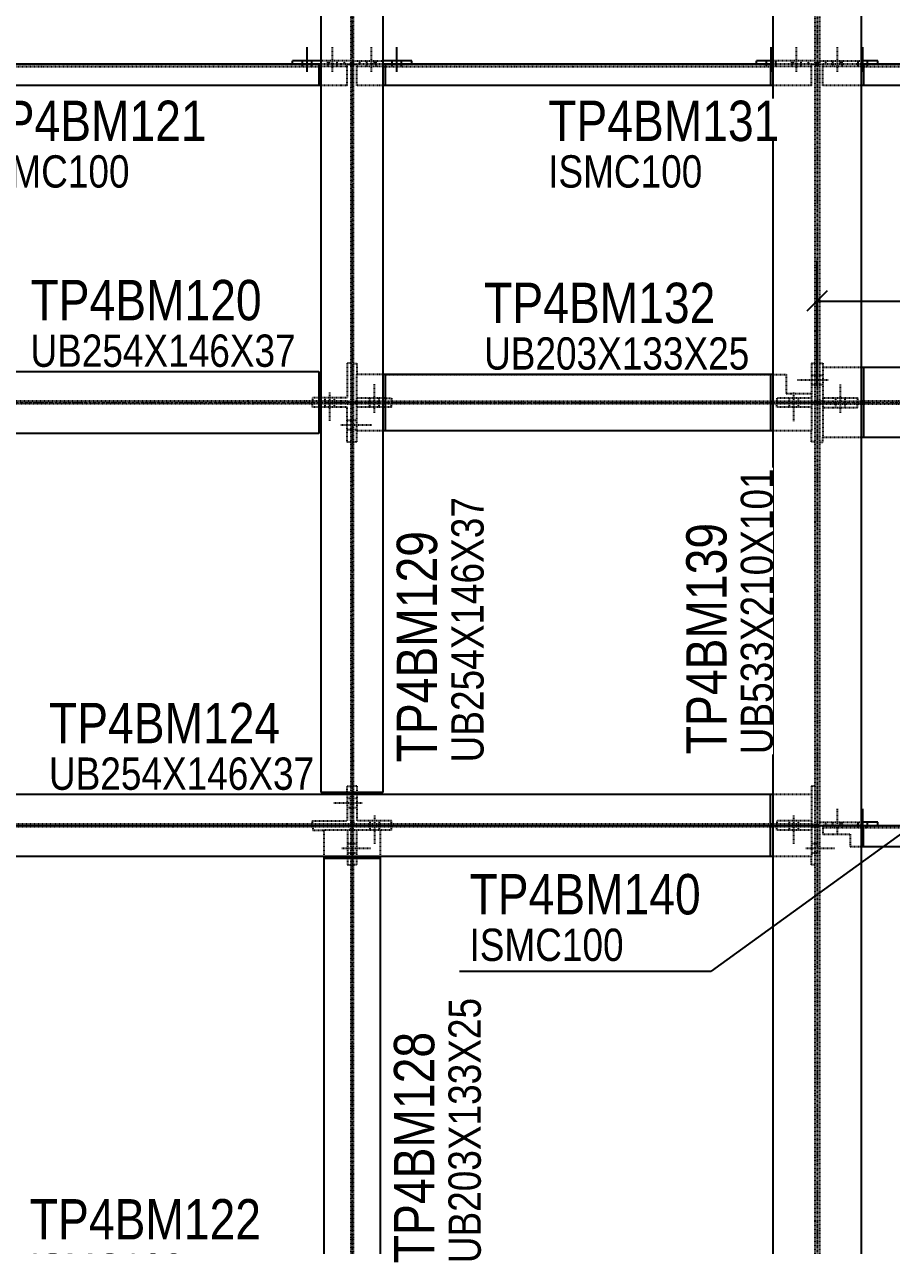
# Model space of a CAD drawing. Header units: millimetres. Extents: x 2102 to 21371, y 12217 to 26594.
# Drawn here: x 10057 to 12108, y 20328 to 23215 of the extents above; entities that cross this region are included whole.
import ezdxf

# ---------------------------------------------------------------- set-up
doc = ezdxf.new("R2010")
doc.units = ezdxf.units.MM
for name, pattern in [('CENTER', [12.7, 7.9375, -1.5875, 1.5875, -1.5875]), ('DXK_LINE_DOT2', [3.9198, 1.9599, -1.9599]), ('DXK_LINE_DOT5', [7.8785, 2.979, -0.9799, 0.9799, -0.9799, 0.9799, -0.9799])]:
    doc.linetypes.add(name, pattern=pattern)
for name, color, linetype in [('1', 7, 'Continuous'), ('2', 7, 'Continuous'), ('4', 7, 'Continuous'), ('6', 7, 'Continuous'), ('8', 7, 'Continuous')]:
    doc.layers.add(name, color=color, linetype=linetype)
doc.styles.add('Arial', font='arial.ttf', dxfattribs={"height": 0.2})
doc.styles.add('Arial Narrow', font='ARIALN.TTF', dxfattribs={"height": 0.2})

# ---------------------------------------------------------------- blocks, each defined once
blk = doc.blocks.new('GridLine-116860372-116906 - 114867')
at = {"layer": '2', "color": 7, "linetype": 'DXK_LINE_DOT5'}
blk.add_line((2535.4, 21320.8), (24512.1, 21320.8), dxfattribs=at)
blk = doc.blocks.new('Part-116860372-114948 - 114867')
at = {"layer": '4', "linetype": 'Continuous'}
for points in [[(12325.6, 21315.8, -1), (12325.6, 21325.8, -1)], [(12325.6, 19065.8, -1), (12325.6, 19075.8, -1)]]:
    blk.add_hatch(color=4, dxfattribs=at).paths.add_polyline_path(points)
at = {"layer": '1', "color": 6, "linetype": 'DXK_LINE_DOT2'}
for p, q in [((12242.3, 21306.9), (12242.3, 21223.1)), ((12408.8, 21306.9), (12242.3, 21306.9)), ((12322, 21306.9), (12322, 21229.3)), ((12329.1, 21306.9), (12329.1, 21229.3)), ((12408.8, 21306.9), (12408.8, 21229.3)), ((12322, 21223.1), (12322, 19233.3)), ((12329.1, 21223.1), (12329.1, 19233.3)), ((12242.3, 19227.1), (12242.3, 19087.1)), ((12322, 19227.1), (12322, 19087.1)), ((12329.1, 19227.1), (12329.1, 19087.1)), ((12408.8, 19227.1), (12408.8, 19087.1)), ((12408.8, 19087.1), (12242.3, 19087.1))]:
    blk.add_line(p, q, dxfattribs=at)
at = {"layer": '2', "color": 2, "linetype": 'Continuous'}
for p, q in [((12242.3, 21229.3), (12242.3, 19227.1)), ((12408.8, 21223.1), (12242.3, 21223.1)), ((12322, 21229.3), (12322, 21223.1)), ((12329.1, 21229.3), (12329.1, 21223.1)), ((12408.8, 21229.3), (12408.8, 19227.1)), ((12408.8, 19233.3), (12242.3, 19233.3)), ((12322, 19233.3), (12322, 19227.1)), ((12329.1, 19233.3), (12329.1, 19227.1))]:
    blk.add_line(p, q, dxfattribs=at)
at = {"layer": '4', "color": 4, "linetype": 'CENTER'}
blk.add_line((12325.6, 21320.8), (12325.6, 19070.8), dxfattribs=at)
at = {"layer": '4', "color": 4, "linetype": 'Continuous'}
for centre in [(12325.6, 21320.8), (12325.6, 19070.8)]:
    blk.add_circle(centre, 5, dxfattribs=at)
blk = doc.blocks.new('Bolt-116860372-115541 - 114867')
at = {"layer": '1', "color": 1, "linetype": 'DXK_LINE_DOT2'}
for p, q in [((12377.9, 21334.8), (12377.9, 21324.8)), ((12391.6, 21351), (12391.6, 21266)), ((12405.4, 21334.8), (12405.4, 21324.8)), ((12377.9, 21324.8), (12377.9, 21316.9)), ((12377.9, 21316.9), (12377.9, 21306.9)), ((12405.4, 21324.8), (12405.4, 21316.9)), ((12405.4, 21316.9), (12405.4, 21306.9))]:
    blk.add_line(p, q, dxfattribs=at)
blk = doc.blocks.new('Part-116860372-114946 - 114867')
at = {"layer": '1', "color": 6, "linetype": 'DXK_LINE_DOT2'}
for p, q in [((13707.3, 24933.3), (13707.3, 19233.3)), ((13693.8, 24329.8), (13693.8, 19233.3))]:
    blk.add_line(p, q, dxfattribs=at)
at = {"layer": '2', "color": 2, "linetype": 'Continuous'}
for p, q in [((13569.3, 24933.3), (13569.3, 19227.1)), ((13831.8, 19227.1), (13831.8, 24933.3))]:
    blk.add_line(p, q, dxfattribs=at)
at = {"layer": '4', "color": 4, "linetype": 'CENTER'}
blk.add_line((13700.6, 25070.8), (13700.6, 19070.8), dxfattribs=at)
blk = doc.blocks.new('Part-116860372-114943 - 114867')
at = {"layer": '4', "linetype": 'Continuous'}
for points in [[(9575.6, 21315.8, -1), (9575.6, 21325.8, -1)], [(13700.6, 21315.8, -1), (13700.6, 21325.8, -1)]]:
    blk.add_hatch(color=4, dxfattribs=at).paths.add_polyline_path(points)
at = {"layer": '1', "color": 6, "linetype": 'DXK_LINE_DOT2'}
for p, q in [((13683.8, 21412.3), (13569.3, 21412.3)), ((13683.8, 21412.3), (13683.8, 21229.3)), ((12442, 21324.8), (9958.1, 21324.8)), ((13563.1, 21316.9), (9958.1, 21316.9)), ((13683.8, 21324.8), (12442, 21324.8)), ((13683.8, 21316.9), (13569.3, 21316.9)), ((13683.8, 21229.3), (13563.1, 21229.3))]:
    blk.add_line(p, q, dxfattribs=at)
at = {"layer": '2', "color": 2, "linetype": 'Continuous'}
for p, q in [((13569.3, 21412.3), (9958.1, 21412.3)), ((9958.1, 21412.3), (9958.1, 21229.3)), ((13563.1, 21229.3), (13563.1, 21412.3)), ((13569.3, 21324.8), (13563.1, 21324.8)), ((13569.3, 21316.9), (13563.1, 21316.9)), ((13569.3, 21229.3), (9958.1, 21229.3))]:
    blk.add_line(p, q, dxfattribs=at)
at = {"layer": '4', "color": 4, "linetype": 'CENTER'}
blk.add_line((9575.6, 21320.8), (13700.6, 21320.8), dxfattribs=at)
at = {"layer": '4', "color": 4, "linetype": 'Continuous'}
for centre in [(9575.6, 21320.8), (13700.6, 21320.8)]:
    blk.add_circle(centre, 5, dxfattribs=at)
blk = doc.blocks.new('Part-116860372-114945 - 114867')
at = {"layer": '4', "linetype": 'Continuous'}
blk.add_hatch(color=4, dxfattribs=at).paths.add_polyline_path([(12325.6, 21315.8, -1), (12325.6, 21325.8, -1)])
at = {"layer": '1', "color": 6, "linetype": 'DXK_LINE_DOT2'}
for p, q in [((12321.6, 24933.3), (12321.6, 21418.6)), ((12329.5, 21418.6), (12329.5, 24449.4)), ((12321.6, 21334.8), (12321.6, 21412.3)), ((12329.5, 21334.8), (12329.5, 21412.3)), ((12321.6, 21334.8), (12329.5, 21334.8))]:
    blk.add_line(p, q, dxfattribs=at)
at = {"layer": '2', "color": 2, "linetype": 'Continuous'}
for p, q in [((12234.1, 21418.6), (12234.1, 24939.6)), ((12417.1, 24939.6), (12417.1, 21418.6)), ((12417.1, 21418.6), (12234.1, 21418.6)), ((12321.6, 21418.6), (12321.6, 21412.3)), ((12329.5, 21412.3), (12329.5, 21418.6))]:
    blk.add_line(p, q, dxfattribs=at)
at = {"layer": '4', "color": 4, "linetype": 'CENTER'}
blk.add_line((12325.6, 25070.8), (12325.6, 21320.8), dxfattribs=at)
at = {"layer": '4', "color": 4, "linetype": 'Continuous'}
blk.add_circle((12325.6, 21320.8), 5, dxfattribs=at)
blk = doc.blocks.new('Part-116860372-114950 - 114867')
at = {"layer": '4', "linetype": 'Continuous'}
for points in [[(12325.6, 22565.8, -1), (12325.6, 22575.8, -1)], [(13700.6, 22565.8, -1), (13700.6, 22575.8, -1)]]:
    blk.add_hatch(color=4, dxfattribs=at).paths.add_polyline_path(points)
at = {"layer": '1', "color": 6, "linetype": 'DXK_LINE_DOT2'}
for p, q in [((12417.1, 22654.1), (12339.5, 22654.1)), ((12339.5, 22487.6), (12339.5, 22654.1)), ((12423.3, 22654.1), (13608.8, 22654.1)), ((13608.8, 22654.1), (13608.8, 22597.8)), ((13608.8, 22597.8), (13683.8, 22597.8)), ((13683.8, 22597.8), (13683.8, 22487.6)), ((12417.1, 22574.4), (12339.5, 22574.4)), ((12417.1, 22567.3), (12339.5, 22567.3)), ((13563.1, 22574.4), (12423.3, 22574.4)), ((13563.1, 22567.3), (12423.3, 22567.3)), ((13683.8, 22574.4), (13569.3, 22574.4)), ((13683.8, 22567.3), (13569.3, 22567.3)), ((12417.1, 22487.6), (12339.5, 22487.6)), ((13683.8, 22487.6), (13569.3, 22487.6))]:
    blk.add_line(p, q, dxfattribs=at)
at = {"layer": '2', "color": 2, "linetype": 'Continuous'}
for p, q in [((13569.3, 22654.1), (12417.1, 22654.1)), ((12423.3, 22654.1), (12423.3, 22487.6)), ((13563.1, 22654.1), (13563.1, 22487.6)), ((12423.3, 22574.4), (12417.1, 22574.4)), ((12423.3, 22567.3), (12417.1, 22567.3)), ((13569.3, 22574.4), (13563.1, 22574.4)), ((13569.3, 22567.3), (13563.1, 22567.3)), ((13569.3, 22487.6), (12417.1, 22487.6))]:
    blk.add_line(p, q, dxfattribs=at)
at = {"layer": '4', "color": 4, "linetype": 'CENTER'}
blk.add_line((12325.6, 22570.8), (13700.6, 22570.8), dxfattribs=at)
at = {"layer": '4', "color": 4, "linetype": 'Continuous'}
for centre in [(12325.6, 22570.8), (13700.6, 22570.8)]:
    blk.add_circle(centre, 5, dxfattribs=at)
blk = doc.blocks.new('Part-116860372-114951 - 114867')
at = {"layer": '4', "linetype": 'Continuous'}
for points in [[(10950.6, 22565.8, -1), (10950.6, 22575.8, -1)], [(12325.6, 22565.8, -1), (12325.6, 22575.8, -1)]]:
    blk.add_hatch(color=4, dxfattribs=at).paths.add_polyline_path(points)
at = {"layer": '1', "color": 6, "linetype": 'DXK_LINE_DOT2'}
for p, q in [((10964.5, 22574.8), (10964.5, 22566.9)), ((10964.5, 22574.8), (11042.1, 22574.8)), ((11042.1, 22566.9), (10964.5, 22566.9)), ((12209.1, 22574.8), (11048.3, 22574.8)), ((12227.8, 22566.9), (11048.3, 22566.9)), ((12311.6, 22574.8), (12209.1, 22574.8)), ((12311.6, 22566.9), (12234.1, 22566.9)), ((12311.6, 22574.8), (12311.6, 22566.9))]:
    blk.add_line(p, q, dxfattribs=at)
at = {"layer": '2', "color": 2, "linetype": 'Continuous'}
for p, q in [((11048.3, 22479.3), (11048.3, 22662.3)), ((11048.3, 22662.3), (12227.8, 22662.3)), ((12227.8, 22662.3), (12227.8, 22479.3)), ((11048.3, 22574.8), (11042.1, 22574.8)), ((11048.3, 22566.9), (11042.1, 22566.9)), ((12234.1, 22574.8), (12227.8, 22574.8)), ((12234.1, 22566.9), (12227.8, 22566.9)), ((12227.8, 22479.3), (11048.3, 22479.3))]:
    blk.add_line(p, q, dxfattribs=at)
at = {"layer": '4', "color": 4, "linetype": 'CENTER'}
blk.add_line((10950.6, 22570.8), (12325.6, 22570.8), dxfattribs=at)
at = {"layer": '4', "color": 4, "linetype": 'Continuous'}
for centre in [(10950.6, 22570.8), (12325.6, 22570.8)]:
    blk.add_circle(centre, 5, dxfattribs=at)
blk = doc.blocks.new('Part-116860372-114966 - 114867')
at = {"layer": '4', "linetype": 'Continuous'}
for points in [[(13700.6, 22565.8, -1), (13700.6, 22575.8, -1)], [(17825.6, 22565.8, -1), (17825.6, 22575.8, -1)]]:
    blk.add_hatch(color=4, dxfattribs=at).paths.add_polyline_path(points)
at = {"layer": '1', "color": 6, "linetype": 'DXK_LINE_DOT2'}
for p, q in [((13717.3, 22674.4), (13717.3, 22467.3)), ((13831.8, 22674.4), (13717.3, 22674.4)), ((16038.1, 22674.4), (15613.1, 22674.4)), ((17706.8, 22674.4), (17810.2, 22674.4)), ((17810.2, 22674.4), (17810.2, 22467.3)), ((13717.3, 22575), (13831.8, 22575)), ((13831.8, 22566.6), (13717.3, 22566.6)), ((17706.8, 22575), (13838.1, 22575)), ((17706.8, 22566.6), (13838.1, 22566.6)), ((17810.2, 22575), (17707.7, 22575)), ((17810.2, 22566.6), (17713.1, 22566.6)), ((13831.8, 22467.3), (13717.3, 22467.3)), ((16038.1, 22467.3), (15613.1, 22467.3)), ((17810.2, 22467.3), (17713.1, 22467.3))]:
    blk.add_line(p, q, dxfattribs=at)
at = {"layer": '2', "color": 2, "linetype": 'Continuous'}
for p, q in [((15613.1, 22674.4), (13831.8, 22674.4)), ((13838.1, 22674.4), (13838.1, 22467.3)), ((17713.1, 22674.4), (16038.1, 22674.4)), ((17706.8, 22467.3), (17706.8, 22674.4)), ((13838.1, 22575), (13831.8, 22575)), ((13838.1, 22566.6), (13831.8, 22566.6)), ((17713.1, 22575), (17706.8, 22575)), ((17713.1, 22566.6), (17706.8, 22566.6)), ((15613.1, 22467.3), (13831.8, 22467.3)), ((17713.1, 22467.3), (16038.1, 22467.3))]:
    blk.add_line(p, q, dxfattribs=at)
at = {"layer": '4', "color": 4, "linetype": 'CENTER'}
blk.add_line((13700.6, 22570.8), (17825.6, 22570.8), dxfattribs=at)
at = {"layer": '4', "color": 4, "linetype": 'Continuous'}
for centre in [(13700.6, 22570.8), (17825.6, 22570.8)]:
    blk.add_circle(centre, 5, dxfattribs=at)
blk = doc.blocks.new('Part-116860372-115050 - 114867')
at = {"layer": '4', "linetype": 'Continuous'}
for points in [[(13700.6, 21315.8, -1), (13700.6, 21325.8, -1)], [(14575.6, 21315.8, -1), (14575.6, 21325.8, -1)]]:
    blk.add_hatch(color=4, dxfattribs=at).paths.add_polyline_path(points)
at = {"layer": '1', "color": 6, "linetype": 'DXK_LINE_DOT2'}
for p, q in [((13717.3, 21320.8), (13717.3, 21295.8)), ((13838.1, 21320.8), (13717.3, 21320.8)), ((13831.8, 21314.6), (13717.3, 21314.6)), ((13717.3, 21295.8), (13798.6, 21295.8)), ((13798.6, 21295.8), (13798.6, 21258.3)), ((14561.6, 21314.6), (13838.1, 21314.6)), ((14561.6, 21320.8), (14450.6, 21320.8)), ((14477.8, 21320.8), (14477.8, 21258.3)), ((14561.6, 21320.8), (14561.6, 21258.3)), ((13831.8, 21258.3), (13798.6, 21258.3)), ((14561.6, 21258.3), (14450.6, 21258.3))]:
    blk.add_line(p, q, dxfattribs=at)
at = {"layer": '2', "color": 2, "linetype": 'Continuous'}
for p, q in [((13838.1, 21314.6), (13831.8, 21314.6)), ((13838.1, 21258.3), (13838.1, 21320.8)), ((13838.1, 21320.8), (14450.6, 21320.8)), ((14450.6, 21258.3), (13831.8, 21258.3))]:
    blk.add_line(p, q, dxfattribs=at)
at = {"layer": '4', "color": 4, "linetype": 'CENTER'}
for p, q in [((13700.6, 21320.8), (13717.3, 21320.8)), ((13838.1, 21320.8), (14450.6, 21320.8)), ((14561.6, 21320.8), (14575.6, 21320.8))]:
    blk.add_line(p, q, dxfattribs=at)
at = {"layer": '4', "color": 4, "linetype": 'Continuous'}
for centre in [(13700.6, 21320.8), (14575.6, 21320.8)]:
    blk.add_circle(centre, 5, dxfattribs=at)
blk = doc.blocks.new('Part-116860372-115058 - 114867')
at = {"layer": '4', "linetype": 'Continuous'}
for points in [[(10950.6, 23565.8, -1), (10950.6, 23575.8, -1)], [(12325.6, 23565.8, -1), (12325.6, 23575.8, -1)]]:
    blk.add_hatch(color=4, dxfattribs=at).paths.add_polyline_path(points)
at = {"layer": '1', "color": 6, "linetype": 'DXK_LINE_DOT2'}
for p, q in [((11048.3, 23570.8), (10964.5, 23570.8)), ((10964.5, 23508.3), (10964.5, 23570.8)), ((12311.6, 23570.8), (12227.8, 23570.8)), ((12311.6, 23508.3), (12311.6, 23570.8)), ((11042.1, 23564.6), (10964.5, 23564.6)), ((11048.3, 23564.6), (12227.8, 23564.6)), ((12311.6, 23564.6), (12234.1, 23564.6)), ((11042.1, 23508.3), (10964.5, 23508.3)), ((12311.6, 23508.3), (12234.1, 23508.3))]:
    blk.add_line(p, q, dxfattribs=at)
at = {"layer": '2', "color": 2, "linetype": 'Continuous'}
for p, q in [((12227.8, 23570.8), (11048.3, 23570.8)), ((11048.3, 23570.8), (11048.3, 23508.3)), ((12227.8, 23570.8), (12227.8, 23508.3)), ((11042.1, 23564.6), (11048.3, 23564.6)), ((12234.1, 23564.6), (12227.8, 23564.6)), ((12234.1, 23508.3), (11042.1, 23508.3))]:
    blk.add_line(p, q, dxfattribs=at)
at = {"layer": '4', "color": 4, "linetype": 'CENTER'}
for p, q in [((10950.6, 23570.8), (10964.5, 23570.8)), ((11048.3, 23570.8), (12227.8, 23570.8)), ((12311.6, 23570.8), (12325.6, 23570.8))]:
    blk.add_line(p, q, dxfattribs=at)
at = {"layer": '4', "color": 4, "linetype": 'Continuous'}
for centre in [(10950.6, 23570.8), (12325.6, 23570.8)]:
    blk.add_circle(centre, 5, dxfattribs=at)
blk = doc.blocks.new('Part-116860372-115059 - 114867')
at = {"layer": '4', "linetype": 'Continuous'}
for points in [[(12325.6, 23565.8, -1), (12325.6, 23575.8, -1)], [(13700.6, 23565.8, -1), (13700.6, 23575.8, -1)]]:
    blk.add_hatch(color=4, dxfattribs=at).paths.add_polyline_path(points)
at = {"layer": '1', "color": 6, "linetype": 'DXK_LINE_DOT2'}
for p, q in [((12423.3, 23570.8), (12339.5, 23570.8)), ((12339.5, 23508.3), (12339.5, 23570.8)), ((13683.8, 23570.8), (13563.1, 23570.8)), ((13683.8, 23508.3), (13683.8, 23570.8)), ((12417.1, 23564.6), (12339.5, 23564.6)), ((12423.3, 23564.6), (13563.1, 23564.6)), ((13683.8, 23564.6), (13569.3, 23564.6)), ((12417.1, 23508.3), (12339.5, 23508.3)), ((13683.8, 23508.3), (13569.3, 23508.3))]:
    blk.add_line(p, q, dxfattribs=at)
at = {"layer": '2', "color": 2, "linetype": 'Continuous'}
for p, q in [((13563.1, 23570.8), (12423.3, 23570.8)), ((12423.3, 23570.8), (12423.3, 23508.3)), ((13563.1, 23570.8), (13563.1, 23508.3)), ((12417.1, 23564.6), (12423.3, 23564.6)), ((13569.3, 23564.6), (13563.1, 23564.6)), ((13569.3, 23508.3), (12417.1, 23508.3))]:
    blk.add_line(p, q, dxfattribs=at)
at = {"layer": '4', "color": 4, "linetype": 'CENTER'}
for p, q in [((12325.6, 23570.8), (12339.5, 23570.8)), ((12423.3, 23570.8), (13563.1, 23570.8)), ((13683.8, 23570.8), (13700.6, 23570.8))]:
    blk.add_line(p, q, dxfattribs=at)
at = {"layer": '4', "color": 4, "linetype": 'Continuous'}
for centre in [(12325.6, 23570.8), (13700.6, 23570.8)]:
    blk.add_circle(centre, 5, dxfattribs=at)
blk = doc.blocks.new('Part-116860372-115060 - 114867')
at = {"layer": '4', "linetype": 'Continuous'}
for points in [[(13700.6, 23565.8, -1), (13700.6, 23575.8, -1)], [(15075.6, 23565.8, -1), (15075.6, 23575.8, -1)]]:
    blk.add_hatch(color=4, dxfattribs=at).paths.add_polyline_path(points)
at = {"layer": '1', "color": 6, "linetype": 'DXK_LINE_DOT2'}
for p, q in [((13838.1, 23570.8), (13717.3, 23570.8)), ((13717.3, 23508.3), (13717.3, 23570.8)), ((15062, 23570.8), (14986.1, 23570.8)), ((15062, 23508.3), (15062, 23570.8)), ((13831.8, 23564.6), (13717.3, 23564.6)), ((13838.1, 23564.6), (14986.1, 23564.6)), ((15062, 23564.6), (14992.3, 23564.6)), ((13831.8, 23508.3), (13717.3, 23508.3)), ((15062, 23508.3), (14986.1, 23508.3))]:
    blk.add_line(p, q, dxfattribs=at)
at = {"layer": '2', "color": 2, "linetype": 'Continuous'}
for p, q in [((14986.1, 23570.8), (13838.1, 23570.8)), ((13838.1, 23570.8), (13838.1, 23508.3)), ((14986.1, 23570.8), (14986.1, 23508.3)), ((13831.8, 23564.6), (13838.1, 23564.6)), ((14992.3, 23564.6), (14986.1, 23564.6)), ((14992.3, 23508.3), (13831.8, 23508.3))]:
    blk.add_line(p, q, dxfattribs=at)
at = {"layer": '4', "color": 4, "linetype": 'CENTER'}
for p, q in [((13700.6, 23570.8), (13717.3, 23570.8)), ((13838.1, 23570.8), (14986.1, 23570.8)), ((15062, 23570.8), (15075.6, 23570.8))]:
    blk.add_line(p, q, dxfattribs=at)
at = {"layer": '4', "color": 4, "linetype": 'Continuous'}
for centre in [(13700.6, 23570.8), (15075.6, 23570.8)]:
    blk.add_circle(centre, 5, dxfattribs=at)
blk = doc.blocks.new('Bolt-116860372-115754 - 114867')
at = {"layer": '1', "color": 1, "linetype": 'DXK_LINE_DOT2'}
for p, q in [((13761.1, 21298.3), (13761.1, 21370.8)), ((13747.3, 21320.8), (13747.3, 21330.8)), ((13774.8, 21320.8), (13774.8, 21330.8)), ((13747.3, 21314.6), (13747.3, 21320.8)), ((13774.8, 21314.6), (13774.8, 21320.8))]:
    blk.add_line(p, q, dxfattribs=at)
at = {"layer": '2', "color": 1, "linetype": 'Continuous'}
for p, q in [((13836.1, 21298.3), (13836.1, 21370.8)), ((13822.3, 21320.8), (13822.3, 21330.8)), ((13849.8, 21320.8), (13849.8, 21330.8)), ((13822.3, 21314.6), (13822.3, 21320.8)), ((13849.8, 21314.6), (13849.8, 21320.8))]:
    blk.add_line(p, q, dxfattribs=at)
blk = doc.blocks.new('Part-116860372-115498 - 114867')
at = {"layer": '1', "color": 6, "linetype": 'DXK_LINE_DOT2'}
for p, q in [((13717.3, 22566.6), (13707.3, 22566.6)), ((13717.3, 22556.6), (13819.8, 22556.6)), ((13819.8, 22556.6), (13819.8, 22566.6)), ((13707.3, 22454.1), (13717.3, 22454.1)), ((13717.3, 22454.1), (13717.3, 22467.3))]:
    blk.add_line(p, q, dxfattribs=at)
blk = doc.blocks.new('Part-116860372-115497 - 114867')
at = {"layer": '1', "color": 6, "linetype": 'DXK_LINE_DOT2'}
for p, q in [((13707.3, 22687.5), (13717.3, 22687.5)), ((13717.3, 22687.5), (13717.3, 22674.4)), ((13717.3, 22575), (13707.3, 22575)), ((13717.3, 22585), (13819.8, 22585)), ((13819.8, 22585), (13819.8, 22575))]:
    blk.add_line(p, q, dxfattribs=at)
blk = doc.blocks.new('Bolt-116860372-115499 - 114867')
at = {"layer": '1', "color": 1, "linetype": 'DXK_LINE_DOT2'}
for p, q in [((13769.8, 22540.4), (13769.8, 22625.4)), ((13756.1, 22575), (13756.1, 22585)), ((13756.1, 22566.6), (13756.1, 22575)), ((13756.1, 22556.6), (13756.1, 22566.6)), ((13783.6, 22575), (13783.6, 22585)), ((13783.6, 22566.6), (13783.6, 22575)), ((13783.6, 22556.6), (13783.6, 22566.6))]:
    blk.add_line(p, q, dxfattribs=at)
blk = doc.blocks.new('Bolt-116860372-115501 - 114867')
at = {"layer": '1', "color": 1, "linetype": 'DXK_LINE_DOT2'}
for p, q in [((13733.6, 22637.5), (13642.3, 22637.5)), ((13693.8, 22651.3), (13683.8, 22651.3)), ((13707.3, 22651.3), (13693.8, 22651.3)), ((13717.3, 22651.3), (13707.3, 22651.3)), ((13693.8, 22623.8), (13683.8, 22623.8)), ((13707.3, 22623.8), (13693.8, 22623.8)), ((13717.3, 22623.8), (13707.3, 22623.8))]:
    blk.add_line(p, q, dxfattribs=at)
blk = doc.blocks.new('Part-116860372-115882 - 114867')
at = {"layer": '1', "color": 6, "linetype": 'DXK_LINE_DOT2'}
for p, q in [((13693.8, 21437.3), (13683.8, 21437.3)), ((13683.8, 21437.3), (13683.8, 21412.3)), ((13683.8, 21334.8), (13581.3, 21334.8)), ((13581.3, 21334.8), (13581.3, 21324.8)), ((13683.8, 21324.8), (13693.8, 21324.8))]:
    blk.add_line(p, q, dxfattribs=at)
blk = doc.blocks.new('Part-116860372-115538 - 114867')
at = {"layer": '1', "color": 6, "linetype": 'DXK_LINE_DOT2'}
for p, q in [((12329.1, 21306.9), (12329.1, 21316.9)), ((12339.1, 21306.9), (12339.1, 21229.3)), ((12441.6, 21306.9), (12408.8, 21306.9)), ((12441.6, 21316.9), (12441.6, 21306.9)), ((12329.1, 21223.1), (12329.1, 21229.3)), ((12339.1, 21223.1), (12339.1, 21204.4)), ((12339.1, 21204.4), (12329.1, 21204.4))]:
    blk.add_line(p, q, dxfattribs=at)
at = {"layer": '2', "color": 2, "linetype": 'Continuous'}
blk.add_line((12339.1, 21229.3), (12339.1, 21223.1), dxfattribs=at)
blk = doc.blocks.new('Part-116860372-115539 - 114867')
at = {"layer": '1', "color": 6, "linetype": 'DXK_LINE_DOT2'}
for p, q in [((12209.5, 21316.9), (12209.5, 21306.9)), ((12209.5, 21306.9), (12242.3, 21306.9)), ((12312, 21306.9), (12312, 21229.3)), ((12322, 21306.9), (12322, 21316.9)), ((12312, 21223.1), (12312, 21204.4)), ((12322, 21223.1), (12322, 21229.3)), ((12312, 21204.4), (12322, 21204.4))]:
    blk.add_line(p, q, dxfattribs=at)
at = {"layer": '2', "color": 2, "linetype": 'Continuous'}
blk.add_line((12312, 21229.3), (12312, 21223.1), dxfattribs=at)
blk = doc.blocks.new('Bolt-116860372-115540 - 114867')
at = {"layer": '1', "color": 1, "linetype": 'DXK_LINE_DOT2'}
for p, q in [((12312, 21268.1), (12322, 21268.1)), ((12322, 21268.1), (12329.1, 21268.1)), ((12329.1, 21268.1), (12339.1, 21268.1)), ((12295.8, 21254.4), (12380.8, 21254.4)), ((12312, 21240.6), (12322, 21240.6)), ((12322, 21240.6), (12329.1, 21240.6)), ((12329.1, 21240.6), (12339.1, 21240.6))]:
    blk.add_line(p, q, dxfattribs=at)
blk = doc.blocks.new('Part-116860372-115547 - 114867')
at = {"layer": '1', "color": 6, "linetype": 'DXK_LINE_DOT2'}
for p, q in [((12311.6, 21418.6), (12311.6, 21437.3)), ((12311.6, 21437.3), (12321.6, 21437.3)), ((12311.6, 21412.3), (12311.6, 21334.8)), ((12321.6, 21418.6), (12321.6, 21412.3)), ((12209.1, 21324.8), (12209.1, 21334.8)), ((12209.1, 21334.8), (12311.6, 21334.8)), ((12321.6, 21334.8), (12321.6, 21324.8))]:
    blk.add_line(p, q, dxfattribs=at)
at = {"layer": '2', "color": 2, "linetype": 'Continuous'}
blk.add_line((12311.6, 21418.6), (12311.6, 21412.3), dxfattribs=at)
blk = doc.blocks.new('Part-116860372-115548 - 114867')
at = {"layer": '1', "color": 6, "linetype": 'DXK_LINE_DOT2'}
for p, q in [((12339.5, 21437.3), (12329.5, 21437.3)), ((12339.5, 21437.3), (12339.5, 21418.6)), ((12329.5, 21418.6), (12329.5, 21412.3)), ((12339.5, 21412.3), (12339.5, 21334.8)), ((12329.5, 21334.8), (12329.5, 21324.8)), ((12442, 21334.8), (12339.5, 21334.8)), ((12442, 21324.8), (12442, 21334.8))]:
    blk.add_line(p, q, dxfattribs=at)
at = {"layer": '2', "color": 2, "linetype": 'Continuous'}
blk.add_line((12339.5, 21418.6), (12339.5, 21412.3), dxfattribs=at)
blk = doc.blocks.new('Bolt-116860372-115549 - 114867')
at = {"layer": '1', "color": 1, "linetype": 'DXK_LINE_DOT2'}
for p, q in [((12321.6, 21401), (12311.6, 21401)), ((12329.5, 21401), (12321.6, 21401)), ((12339.5, 21401), (12329.5, 21401)), ((12355.8, 21387.3), (12270.8, 21387.3)), ((12321.6, 21373.5), (12311.6, 21373.5)), ((12329.5, 21373.5), (12321.6, 21373.5)), ((12339.5, 21373.5), (12329.5, 21373.5))]:
    blk.add_line(p, q, dxfattribs=at)
blk = doc.blocks.new('Part-116860372-115561 - 114867')
at = {"layer": '1', "color": 6, "linetype": 'DXK_LINE_DOT2'}
for p, q in [((13581.3, 22557.3), (13581.3, 22567.3)), ((13683.8, 22557.3), (13581.3, 22557.3)), ((13683.8, 22567.3), (13693.8, 22567.3)), ((13683.8, 22454.8), (13683.8, 22487.6)), ((13693.8, 22454.8), (13683.8, 22454.8))]:
    blk.add_line(p, q, dxfattribs=at)
blk = doc.blocks.new('Part-116860372-115562 - 114867')
at = {"layer": '1', "color": 6, "linetype": 'DXK_LINE_DOT2'}
for p, q in [((13693.8, 22686.9), (13683.8, 22686.9)), ((13683.8, 22686.9), (13683.8, 22597.8)), ((13683.8, 22584.4), (13581.3, 22584.4)), ((13581.3, 22584.4), (13581.3, 22574.4)), ((13683.8, 22574.4), (13693.8, 22574.4))]:
    blk.add_line(p, q, dxfattribs=at)
blk = doc.blocks.new('Bolt-116860372-115563 - 114867')
at = {"layer": '1', "color": 1, "linetype": 'DXK_LINE_DOT2'}
for p, q in [((13631.3, 22600.6), (13631.3, 22515.6)), ((13617.6, 22584.4), (13617.6, 22574.4)), ((13617.6, 22574.4), (13617.6, 22567.3)), ((13617.6, 22567.3), (13617.6, 22557.3)), ((13645.1, 22584.4), (13645.1, 22574.4)), ((13645.1, 22574.4), (13645.1, 22567.3)), ((13645.1, 22567.3), (13645.1, 22557.3))]:
    blk.add_line(p, q, dxfattribs=at)
blk = doc.blocks.new('Part-116860372-115565 - 114867')
at = {"layer": '1', "color": 6, "linetype": 'DXK_LINE_DOT2'}
for p, q in [((12329.5, 22686.9), (12339.5, 22686.9)), ((12339.5, 22686.9), (12339.5, 22654.1)), ((12339.5, 22574.4), (12329.5, 22574.4)), ((12417.1, 22584.4), (12339.5, 22584.4)), ((12423.3, 22574.4), (12417.1, 22574.4)), ((12423.3, 22584.4), (12442, 22584.4)), ((12442, 22584.4), (12442, 22574.4))]:
    blk.add_line(p, q, dxfattribs=at)
at = {"layer": '2', "color": 2, "linetype": 'Continuous'}
blk.add_line((12423.3, 22584.4), (12417.1, 22584.4), dxfattribs=at)
blk = doc.blocks.new('Part-116860372-115566 - 114867')
at = {"layer": '1', "color": 6, "linetype": 'DXK_LINE_DOT2'}
for p, q in [((12339.5, 22567.3), (12329.5, 22567.3)), ((12417.1, 22557.3), (12339.5, 22557.3)), ((12423.3, 22567.3), (12417.1, 22567.3)), ((12442, 22557.3), (12423.3, 22557.3)), ((12442, 22557.3), (12442, 22567.3)), ((12339.5, 22454.8), (12339.5, 22487.6)), ((12329.5, 22454.8), (12339.5, 22454.8))]:
    blk.add_line(p, q, dxfattribs=at)
at = {"layer": '2', "color": 2, "linetype": 'Continuous'}
blk.add_line((12423.3, 22557.3), (12417.1, 22557.3), dxfattribs=at)
blk = doc.blocks.new('Bolt-116860372-115567 - 114867')
at = {"layer": '1', "color": 1, "linetype": 'DXK_LINE_DOT2'}
for p, q in [((12392, 22541), (12392, 22626)), ((12378.3, 22574.4), (12378.3, 22584.4)), ((12378.3, 22567.3), (12378.3, 22574.4)), ((12378.3, 22557.3), (12378.3, 22567.3)), ((12405.8, 22574.4), (12405.8, 22584.4)), ((12405.8, 22567.3), (12405.8, 22574.4)), ((12405.8, 22557.3), (12405.8, 22567.3))]:
    blk.add_line(p, q, dxfattribs=at)
blk = doc.blocks.new('Part-116860372-115569 - 114867')
at = {"layer": '1', "color": 6, "linetype": 'DXK_LINE_DOT2'}
for p, q in [((12209.1, 22556.9), (12209.1, 22566.9)), ((12227.8, 22556.9), (12209.1, 22556.9)), ((12227.8, 22566.9), (12234.1, 22566.9)), ((12311.6, 22556.9), (12234.1, 22556.9)), ((12311.6, 22566.9), (12321.6, 22566.9)), ((12311.6, 22454.4), (12311.6, 22556.9)), ((12321.6, 22454.4), (12311.6, 22454.4))]:
    blk.add_line(p, q, dxfattribs=at)
at = {"layer": '2', "color": 2, "linetype": 'Continuous'}
blk.add_line((12234.1, 22556.9), (12227.8, 22556.9), dxfattribs=at)
blk = doc.blocks.new('Part-116860372-115570 - 114867')
at = {"layer": '1', "color": 6, "linetype": 'DXK_LINE_DOT2'}
for p, q in [((12321.6, 22687.3), (12311.6, 22687.3)), ((12311.6, 22687.3), (12311.6, 22584.8)), ((12209.1, 22584.8), (12209.1, 22574.8)), ((12227.8, 22584.8), (12209.1, 22584.8)), ((12311.6, 22584.8), (12234.1, 22584.8)), ((12311.6, 22574.8), (12321.6, 22574.8))]:
    blk.add_line(p, q, dxfattribs=at)
at = {"layer": '2', "color": 2, "linetype": 'Continuous'}
blk.add_line((12234.1, 22584.8), (12227.8, 22584.8), dxfattribs=at)
blk = doc.blocks.new('Bolt-116860372-115571 - 114867')
at = {"layer": '1', "color": 1, "linetype": 'DXK_LINE_DOT2'}
for p, q in [((12259.1, 22601), (12259.1, 22516)), ((12245.4, 22584.8), (12245.4, 22574.8)), ((12245.4, 22574.8), (12245.4, 22566.9)), ((12245.4, 22566.9), (12245.4, 22556.9)), ((12272.9, 22584.8), (12272.9, 22574.8)), ((12272.9, 22574.8), (12272.9, 22566.9)), ((12272.9, 22566.9), (12272.9, 22556.9))]:
    blk.add_line(p, q, dxfattribs=at)
blk = doc.blocks.new('Bolt-116860372-115580 - 114867')
at = {"layer": '1', "color": 1, "linetype": 'DXK_LINE_DOT2'}
for p, q in [((12292.6, 22504.8), (12383.8, 22504.8)), ((12311.6, 22518.5), (12321.6, 22518.5)), ((12311.6, 22491), (12321.6, 22491)), ((12321.6, 22518.5), (12329.5, 22518.5)), ((12321.6, 22491), (12329.5, 22491)), ((12329.5, 22518.5), (12339.5, 22518.5)), ((12329.5, 22491), (12339.5, 22491))]:
    blk.add_line(p, q, dxfattribs=at)
blk = doc.blocks.new('Bolt-116860372-115883 - 114867')
at = {"layer": '1', "color": 1, "linetype": 'DXK_LINE_DOT2'}
for p, q in [((13617.6, 21334.8), (13617.6, 21324.8)), ((13631.3, 21351), (13631.3, 21266)), ((13645.1, 21334.8), (13645.1, 21324.8)), ((13617.6, 21324.8), (13617.6, 21316.9)), ((13617.6, 21316.9), (13617.6, 21306.9)), ((13645.1, 21324.8), (13645.1, 21316.9)), ((13645.1, 21316.9), (13645.1, 21306.9))]:
    blk.add_line(p, q, dxfattribs=at)
blk = doc.blocks.new('Part-116860372-115693 - 114867')
at = {"layer": '1', "color": 6, "linetype": 'DXK_LINE_DOT2'}
for p, q in [((12149.2, 23570.8), (12149.2, 23580.8)), ((12321.6, 23580.8), (12234.1, 23580.8)), ((12259.1, 23570.8), (12259.1, 23580.8)), ((12302.9, 23570.8), (12302.9, 23580.8))]:
    blk.add_line(p, q, dxfattribs=at)
at = {"layer": '2', "color": 2, "linetype": 'Continuous'}
for p, q in [((12234.1, 23580.8), (12149.1, 23580.8)), ((12149.1, 23570.8), (12149.1, 23580.8)), ((12234.1, 23570.8), (12227.8, 23570.8))]:
    blk.add_line(p, q, dxfattribs=at)
blk = doc.blocks.new('Bolt-116860372-115694 - 114867')
at = {"layer": '1', "color": 1, "linetype": 'DXK_LINE_DOT2'}
for p, q in [((12267.9, 23548.3), (12267.9, 23620.8)), ((12254.1, 23570.8), (12254.1, 23580.8)), ((12254.1, 23564.6), (12254.1, 23570.8)), ((12281.6, 23570.8), (12281.6, 23580.8)), ((12281.6, 23564.6), (12281.6, 23570.8))]:
    blk.add_line(p, q, dxfattribs=at)
at = {"layer": '2', "color": 1, "linetype": 'Continuous'}
for p, q in [((12192.9, 23548.3), (12192.9, 23620.8)), ((12179.1, 23570.8), (12179.1, 23580.8)), ((12179.1, 23564.6), (12179.1, 23570.8)), ((12206.6, 23570.8), (12206.6, 23580.8)), ((12206.6, 23564.6), (12206.6, 23570.8))]:
    blk.add_line(p, q, dxfattribs=at)
blk = doc.blocks.new('Part-116860372-115695 - 114867')
at = {"layer": '1', "color": 6, "linetype": 'DXK_LINE_DOT2'}
for p, q in [((12329.5, 23580.8), (12417.1, 23580.8)), ((12348.3, 23570.8), (12348.3, 23580.8)), ((12392, 23570.8), (12392, 23580.8)), ((12502, 23570.8), (12502, 23580.8))]:
    blk.add_line(p, q, dxfattribs=at)
at = {"layer": '2', "color": 2, "linetype": 'Continuous'}
for p, q in [((12502, 23580.8), (12417.1, 23580.8)), ((12423.3, 23570.8), (12417.1, 23570.8)), ((12502, 23570.8), (12502, 23580.8))]:
    blk.add_line(p, q, dxfattribs=at)
blk = doc.blocks.new('Bolt-116860372-115696 - 114867')
at = {"layer": '1', "color": 1, "linetype": 'DXK_LINE_DOT2'}
for p, q in [((12383.3, 23548.3), (12383.3, 23620.8)), ((12369.5, 23570.8), (12369.5, 23580.8)), ((12369.5, 23564.6), (12369.5, 23570.8)), ((12397, 23570.8), (12397, 23580.8)), ((12397, 23564.6), (12397, 23570.8))]:
    blk.add_line(p, q, dxfattribs=at)
at = {"layer": '2', "color": 1, "linetype": 'Continuous'}
for p, q in [((12458.3, 23548.3), (12458.3, 23620.8)), ((12444.5, 23570.8), (12444.5, 23580.8)), ((12444.5, 23564.6), (12444.5, 23570.8)), ((12472, 23570.8), (12472, 23580.8)), ((12472, 23564.6), (12472, 23570.8))]:
    blk.add_line(p, q, dxfattribs=at)
blk = doc.blocks.new('Part-116860372-115697 - 114867')
at = {"layer": '1', "color": 6, "linetype": 'DXK_LINE_DOT2'}
for p, q in [((13521.4, 23570.8), (13521.4, 23580.8)), ((13693.8, 23580.8), (13569.3, 23580.8)), ((13631.3, 23570.8), (13631.3, 23580.8)), ((13675.1, 23570.8), (13675.1, 23580.8)), ((13693.8, 23580.8), (13693.8, 23570.8))]:
    blk.add_line(p, q, dxfattribs=at)
at = {"layer": '2', "color": 2, "linetype": 'Continuous'}
for p, q in [((13569.3, 23580.8), (13521.3, 23580.8)), ((13521.3, 23570.8), (13521.3, 23580.8)), ((13569.3, 23570.8), (13563.1, 23570.8))]:
    blk.add_line(p, q, dxfattribs=at)
blk = doc.blocks.new('Bolt-116860372-115698 - 114867')
at = {"layer": '1', "color": 1, "linetype": 'DXK_LINE_DOT2'}
for p, q in [((13640.1, 23548.3), (13640.1, 23620.8)), ((13626.3, 23570.8), (13626.3, 23580.8)), ((13626.3, 23564.6), (13626.3, 23570.8)), ((13653.8, 23570.8), (13653.8, 23580.8)), ((13653.8, 23564.6), (13653.8, 23570.8))]:
    blk.add_line(p, q, dxfattribs=at)
at = {"layer": '2', "color": 1, "linetype": 'Continuous'}
for p, q in [((13565.1, 23548.3), (13565.1, 23620.8)), ((13551.3, 23570.8), (13551.3, 23580.8)), ((13551.3, 23564.6), (13551.3, 23570.8)), ((13578.8, 23570.8), (13578.8, 23580.8)), ((13578.8, 23564.6), (13578.8, 23570.8))]:
    blk.add_line(p, q, dxfattribs=at)
blk = doc.blocks.new('Part-116860372-115699 - 114867')
at = {"layer": '1', "color": 6, "linetype": 'DXK_LINE_DOT2'}
for p, q in [((13707.3, 23570.8), (13707.3, 23580.8)), ((13707.3, 23580.8), (13831.8, 23580.8)), ((13726.1, 23570.8), (13726.1, 23580.8)), ((13769.8, 23570.8), (13769.8, 23580.8)), ((13879.8, 23570.8), (13879.8, 23580.8))]:
    blk.add_line(p, q, dxfattribs=at)
at = {"layer": '2', "color": 2, "linetype": 'Continuous'}
for p, q in [((13879.8, 23580.8), (13831.8, 23580.8)), ((13838.1, 23570.8), (13831.8, 23570.8)), ((13879.8, 23570.8), (13879.8, 23580.8))]:
    blk.add_line(p, q, dxfattribs=at)
blk = doc.blocks.new('Bolt-116860372-115700 - 114867')
at = {"layer": '1', "color": 1, "linetype": 'DXK_LINE_DOT2'}
for p, q in [((13761.1, 23548.3), (13761.1, 23620.8)), ((13747.3, 23570.8), (13747.3, 23580.8)), ((13747.3, 23564.6), (13747.3, 23570.8)), ((13774.8, 23570.8), (13774.8, 23580.8)), ((13774.8, 23564.6), (13774.8, 23570.8))]:
    blk.add_line(p, q, dxfattribs=at)
at = {"layer": '2', "color": 1, "linetype": 'Continuous'}
for p, q in [((13836.1, 23548.3), (13836.1, 23620.8)), ((13822.3, 23570.8), (13822.3, 23580.8)), ((13822.3, 23564.6), (13822.3, 23570.8)), ((13849.8, 23570.8), (13849.8, 23580.8)), ((13849.8, 23564.6), (13849.8, 23570.8))]:
    blk.add_line(p, q, dxfattribs=at)
blk = doc.blocks.new('Part-116860372-115753 - 114867')
at = {"layer": '1', "color": 6, "linetype": 'DXK_LINE_DOT2'}
for p, q in [((13707.3, 21330.8), (13831.8, 21330.8)), ((13726.1, 21320.8), (13726.1, 21330.8)), ((13769.8, 21320.8), (13769.8, 21330.8)), ((13879.8, 21320.8), (13879.8, 21330.8))]:
    blk.add_line(p, q, dxfattribs=at)
at = {"layer": '2', "color": 2, "linetype": 'Continuous'}
for p, q in [((13879.8, 21330.8), (13831.8, 21330.8)), ((13879.8, 21320.8), (13879.8, 21330.8)), ((13838.1, 21320.8), (13831.8, 21320.8))]:
    blk.add_line(p, q, dxfattribs=at)
blk = doc.blocks.new('Part-116860372-115881 - 114867')
at = {"layer": '1', "color": 6, "linetype": 'DXK_LINE_DOT2'}
for p, q in [((13581.3, 21306.9), (13581.3, 21316.9)), ((13683.8, 21306.9), (13581.3, 21306.9)), ((13683.8, 21316.9), (13693.8, 21316.9)), ((13683.8, 21204.4), (13683.8, 21229.3)), ((13693.8, 21204.4), (13683.8, 21204.4))]:
    blk.add_line(p, q, dxfattribs=at)
blk = doc.blocks.new('Bolt-116860372-115884 - 114867')
at = {"layer": '1', "color": 1, "linetype": 'DXK_LINE_DOT2'}
for p, q in [((13683.8, 21268.1), (13693.8, 21268.1)), ((13693.8, 21268.1), (13707.3, 21268.1)), ((13667.6, 21254.4), (13752.6, 21254.4)), ((13683.8, 21240.6), (13693.8, 21240.6)), ((13693.8, 21240.6), (13707.3, 21240.6))]:
    blk.add_line(p, q, dxfattribs=at)
blk = doc.blocks.new('StraightDimension-116860372-126363 - 114867')
at = {"layer": '6', "color": 3, "linetype": 'Continuous'}
for p, q in [((13700.6, 22620.8), (13700.6, 22990.8)), ((14575.6, 22620.8), (14575.6, 22990.8)), ((13730.6, 22900.8), (13670.6, 22840.8)), ((14545.6, 22840.8), (14605.6, 22900.8)), ((13700.6, 22870.8), (14575.6, 22870.8))]:
    blk.add_line(p, q, dxfattribs=at)
at = {"color": 0}
blk.add_wipeout([(14334.8, 22885.8), (14334.8, 23095.8), (13941.3, 23095.8), (13941.3, 22885.8)], dxfattribs=at).dxf.layer = '6'
at = {"layer": '6', "color": 7, "style": 'Arial'}
blk.add_text('700', height=143.26, dxfattribs=at).set_placement((13971.3, 22915.8))
blk = doc.blocks.new('Mark-116860372-129336 - 114867')
at = {"color": 0}
for points in [[(12114.5, 21564.1), (12114.5, 21689.1), (11429.5, 21689.1), (11429.5, 21564.1)], [(12215.2, 21426.6), (12215.2, 21526.6), (11429.5, 21526.6), (11429.5, 21426.6)]]:
    blk.add_wipeout(points, dxfattribs=at).dxf.layer = '8'
for points in [[(12114.5, 21564.1), (12114.5, 21689.1), (11429.5, 21689.1), (11429.5, 21564.1)], [(12215.2, 21426.6), (12215.2, 21526.6), (11429.5, 21526.6), (11429.5, 21426.6)]]:
    blk.add_wipeout(points, dxfattribs=at).dxf.layer = '8'
at = {"layer": '8', "color": 7, "style": 'Arial Narrow'}
for s, height, p in [('TP4BM124', 119.3, (11429.5, 21564.1)), ('UB254X146X37', 95.443, (11429.5, 21426.6))]:
    blk.add_text(s, height=height, dxfattribs=at).set_placement(p)
blk = doc.blocks.new('Mark-116860372-129409 - 114867')
at = {"color": 0}
for points in [[(12706.3, 20813.2), (12606.3, 20813.2), (12606.3, 20027.5), (12706.3, 20027.5)], [(12568.8, 20712.5), (12443.8, 20712.5), (12443.8, 20027.5), (12568.8, 20027.5)]]:
    blk.add_wipeout(points, dxfattribs=at).dxf.layer = '8'
for points in [[(12706.3, 20813.2), (12606.3, 20813.2), (12606.3, 20027.5), (12706.3, 20027.5)], [(12568.8, 20712.5), (12443.8, 20712.5), (12443.8, 20027.5), (12568.8, 20027.5)]]:
    blk.add_wipeout(points, dxfattribs=at).dxf.layer = '8'
at = {"layer": '8', "color": 7, "style": 'Arial Narrow'}
for s, height, p in [('UB203X133X25', 95.443, (12706.3, 20027.5)), ('TP4BM128', 119.3, (12568.8, 20027.5))]:
    blk.add_text(s, height=height, rotation=90.0002, dxfattribs=at).set_placement(p)
blk = doc.blocks.new('Mark-116860372-129439 - 114867')
at = {"layer": '8', "color": 7, "linetype": 'Continuous'}
for p in [(13982.9, 21320.8), (12642.9, 20890.8)]:
    blk.add_line(p, (13387.9, 20890.8), dxfattribs=at)
at = {"color": 0}
for points in [[(13357.9, 21058.3), (13357.9, 21183.3), (12672.9, 21183.3), (12672.9, 21058.3)], [(13129.6, 20920.8), (13129.6, 21020.8), (12672.9, 21020.8), (12672.9, 20920.8)]]:
    blk.add_wipeout(points, dxfattribs=at).dxf.layer = '8'
for points in [[(13357.9, 21058.3), (13357.9, 21183.3), (12672.9, 21183.3), (12672.9, 21058.3)], [(13129.6, 20920.8), (13129.6, 21020.8), (12672.9, 21020.8), (12672.9, 20920.8)]]:
    blk.add_wipeout(points, dxfattribs=at).dxf.layer = '8'
at = {"layer": '8', "color": 7, "style": 'Arial Narrow'}
for s, height, p in [('TP4BM140', 119.3, (12672.9, 21058.3)), ('ISMC100', 95.44, (12672.9, 20920.8))]:
    blk.add_text(s, height=height, dxfattribs=at).set_placement(p)
blk = doc.blocks.new('Mark-116860372-129347 - 114867')
at = {"color": 0}
for points in [[(11897.2, 23343.8), (11897.2, 23468.8), (11212.1, 23468.8), (11212.1, 23343.8)], [(11668.9, 23206.3), (11668.9, 23306.3), (11212.1, 23306.3), (11212.1, 23206.3)]]:
    blk.add_wipeout(points, dxfattribs=at).dxf.layer = '8'
for points in [[(11897.2, 23343.8), (11897.2, 23468.8), (11212.1, 23468.8), (11212.1, 23343.8)], [(11668.9, 23206.3), (11668.9, 23306.3), (11212.1, 23306.3), (11212.1, 23206.3)]]:
    blk.add_wipeout(points, dxfattribs=at).dxf.layer = '8'
at = {"layer": '8', "color": 7, "style": 'Arial Narrow'}
for s, height, p in [('TP4BM121', 119.3, (11212.1, 23343.8)), ('ISMC100', 95.44, (11212.1, 23206.3))]:
    blk.add_text(s, height=height, dxfattribs=at).set_placement(p)
blk = doc.blocks.new('Mark-116860372-129413 - 114867')
at = {"color": 0}
for points in [[(12057.9, 20097.6), (12057.9, 20222.6), (11372.8, 20222.6), (11372.8, 20097.6)], [(11829.5, 19960.1), (11829.5, 20060.1), (11372.8, 20060.1), (11372.8, 19960.1)]]:
    blk.add_wipeout(points, dxfattribs=at).dxf.layer = '8'
for points in [[(12057.9, 20097.6), (12057.9, 20222.6), (11372.8, 20222.6), (11372.8, 20097.6)], [(11829.5, 19960.1), (11829.5, 20060.1), (11372.8, 20060.1), (11372.8, 19960.1)]]:
    blk.add_wipeout(points, dxfattribs=at).dxf.layer = '8'
at = {"layer": '8', "color": 7, "style": 'Arial Narrow'}
for s, height, p in [('TP4BM122', 119.3, (11372.8, 20097.6)), ('ISMC100', 95.44, (11372.8, 19960.1))]:
    blk.add_text(s, height=height, dxfattribs=at).set_placement(p)
blk = doc.blocks.new('Mark-116860372-129339 - 114867')
at = {"color": 0}
for points in [[(12059.9, 22814.1), (12059.9, 22939.1), (11374.8, 22939.1), (11374.8, 22814.1)], [(12160.6, 22676.6), (12160.6, 22776.6), (11374.8, 22776.6), (11374.8, 22676.6)]]:
    blk.add_wipeout(points, dxfattribs=at).dxf.layer = '8'
for points in [[(12059.9, 22814.1), (12059.9, 22939.1), (11374.8, 22939.1), (11374.8, 22814.1)], [(12160.6, 22676.6), (12160.6, 22776.6), (11374.8, 22776.6), (11374.8, 22676.6)]]:
    blk.add_wipeout(points, dxfattribs=at).dxf.layer = '8'
at = {"layer": '8', "color": 7, "style": 'Arial Narrow'}
for s, height, p in [('TP4BM120', 119.3, (11374.8, 22814.1)), ('UB254X146X37', 95.443, (11374.8, 22676.6))]:
    blk.add_text(s, height=height, dxfattribs=at).set_placement(p)
blk = doc.blocks.new('Mark-116860372-129420 - 114867')
at = {"color": 0}
for points in [[(13570.5, 22378.2), (13470.5, 22378.2), (13470.5, 21531.6), (13570.5, 21531.6)], [(13433, 22216.6), (13308, 22216.6), (13308, 21531.6), (13433, 21531.6)]]:
    blk.add_wipeout(points, dxfattribs=at).dxf.layer = '8'
for points in [[(13570.5, 22378.2), (13470.5, 22378.2), (13470.5, 21531.6), (13570.5, 21531.6)], [(13433, 22216.6), (13308, 22216.6), (13308, 21531.6), (13433, 21531.6)]]:
    blk.add_wipeout(points, dxfattribs=at).dxf.layer = '8'
at = {"layer": '8', "color": 7, "style": 'Arial Narrow'}
for s, height, p in [('UB533X210X101', 95.443, (13570.5, 21531.6)), ('TP4BM139', 119.3, (13433, 21531.6))]:
    blk.add_text(s, height=height, rotation=90.0002, dxfattribs=at).set_placement(p)
blk = doc.blocks.new('Mark-116860372-129342 - 114867')
at = {"color": 0}
for points in [[(13401.2, 22805.8), (13401.2, 22930.8), (12716.1, 22930.8), (12716.1, 22805.8)], [(13501.9, 22668.3), (13501.9, 22768.3), (12716.1, 22768.3), (12716.1, 22668.3)]]:
    blk.add_wipeout(points, dxfattribs=at).dxf.layer = '8'
for points in [[(13401.2, 22805.8), (13401.2, 22930.8), (12716.1, 22930.8), (12716.1, 22805.8)], [(13501.9, 22668.3), (13501.9, 22768.3), (12716.1, 22768.3), (12716.1, 22668.3)]]:
    blk.add_wipeout(points, dxfattribs=at).dxf.layer = '8'
at = {"layer": '8', "color": 7, "style": 'Arial Narrow'}
for s, height, p in [('TP4BM132', 119.3, (12716.1, 22805.8)), ('UB203X133X25', 95.443, (12716.1, 22668.3))]:
    blk.add_text(s, height=height, dxfattribs=at).set_placement(p)
blk = doc.blocks.new('Mark-116860372-129345 - 114867')
at = {"color": 0}
for points in [[(13590.5, 23343.8), (13590.5, 23468.8), (12905.5, 23468.8), (12905.5, 23343.8)], [(13362.2, 23206.3), (13362.2, 23306.3), (12905.5, 23306.3), (12905.5, 23206.3)]]:
    blk.add_wipeout(points, dxfattribs=at).dxf.layer = '8'
for points in [[(13590.5, 23343.8), (13590.5, 23468.8), (12905.5, 23468.8), (12905.5, 23343.8)], [(13362.2, 23206.3), (13362.2, 23306.3), (12905.5, 23306.3), (12905.5, 23206.3)]]:
    blk.add_wipeout(points, dxfattribs=at).dxf.layer = '8'
at = {"layer": '8', "color": 7, "style": 'Arial Narrow'}
for s, height, p in [('TP4BM131', 119.3, (12905.5, 23343.8)), ('ISMC100', 95.44, (12905.5, 23206.3))]:
    blk.add_text(s, height=height, dxfattribs=at).set_placement(p)
blk = doc.blocks.new('Mark-116860372-144243 - 114867')
at = {"color": 0}
for points in [[(12714.6, 22293.3), (12614.6, 22293.3), (12614.6, 21507.6), (12714.6, 21507.6)], [(12577.1, 22192.6), (12452.1, 22192.6), (12452.1, 21507.6), (12577.1, 21507.6)]]:
    blk.add_wipeout(points, dxfattribs=at).dxf.layer = '8'
for points in [[(12714.6, 22293.3), (12614.6, 22293.3), (12614.6, 21507.6), (12714.6, 21507.6)], [(12577.1, 22192.6), (12452.1, 22192.6), (12452.1, 21507.6), (12577.1, 21507.6)]]:
    blk.add_wipeout(points, dxfattribs=at).dxf.layer = '8'
at = {"layer": '8', "color": 7, "style": 'Arial Narrow'}
for s, height, p in [('UB254X146X37', 95.443, (12714.6, 21507.6)), ('TP4BM129', 119.3, (12577.1, 21507.6))]:
    blk.add_text(s, height=height, rotation=90.0002, dxfattribs=at).set_placement(p)

msp = doc.modelspace()

# ---------------------------------------------------------------- block references
at = {"xscale": 0.8, "yscale": 0.8, "zscale": 0.8}
for name in ['Part-116860372-114945 - 114867', 'Part-116860372-114946 - 114867', 'Bolt-116860372-115694 - 114867', 'Bolt-116860372-115696 - 114867', 'Bolt-116860372-115698 - 114867', 'Bolt-116860372-115700 - 114867', 'Part-116860372-115693 - 114867', 'Part-116860372-115695 - 114867', 'Part-116860372-115697 - 114867', 'Part-116860372-115699 - 114867', 'Part-116860372-115058 - 114867', 'Part-116860372-115059 - 114867', 'Part-116860372-115060 - 114867', 'Mark-116860372-129347 - 114867', 'Part-116860372-115570 - 114867', 'Part-116860372-115565 - 114867', 'Part-116860372-115562 - 114867', 'Part-116860372-114966 - 114867', 'Part-116860372-115497 - 114867', 'Part-116860372-114951 - 114867', 'Part-116860372-114950 - 114867', 'Bolt-116860372-115501 - 114867', 'Bolt-116860372-115567 - 114867', 'Bolt-116860372-115499 - 114867', 'Part-116860372-115569 - 114867', 'Bolt-116860372-115571 - 114867', 'Part-116860372-115566 - 114867', 'Part-116860372-115561 - 114867', 'Bolt-116860372-115563 - 114867', 'Part-116860372-115498 - 114867', 'Bolt-116860372-115580 - 114867', 'Mark-116860372-144243 - 114867', 'GridLine-116860372-116906 - 114867', 'Part-116860372-114943 - 114867', 'Part-116860372-115547 - 114867', 'Part-116860372-115548 - 114867', 'Part-116860372-115882 - 114867', 'Bolt-116860372-115549 - 114867', 'Bolt-116860372-115541 - 114867', 'Bolt-116860372-115883 - 114867', 'Bolt-116860372-115754 - 114867', 'Part-116860372-115539 - 114867', 'Part-116860372-114948 - 114867', 'Part-116860372-115538 - 114867', 'Part-116860372-115881 - 114867', 'Part-116860372-115050 - 114867', 'Part-116860372-115753 - 114867', 'Bolt-116860372-115540 - 114867', 'Bolt-116860372-115884 - 114867', 'Mark-116860372-129409 - 114867', 'Mark-116860372-129413 - 114867']:
    msp.add_blockref(name, (971.5, 4264.2), dxfattribs=at)

# ---------------------------------------------------------------- next in the draw order: block references
for name in ['Mark-116860372-129345 - 114867', 'StraightDimension-116860372-126363 - 114867', 'Mark-116860372-129339 - 114867', 'Mark-116860372-129342 - 114867', 'Mark-116860372-129420 - 114867', 'Mark-116860372-129336 - 114867', 'Mark-116860372-129439 - 114867']:
    msp.add_blockref(name, (971.5, 4264.2), dxfattribs=at)

doc.saveas('drawing.dxf')
